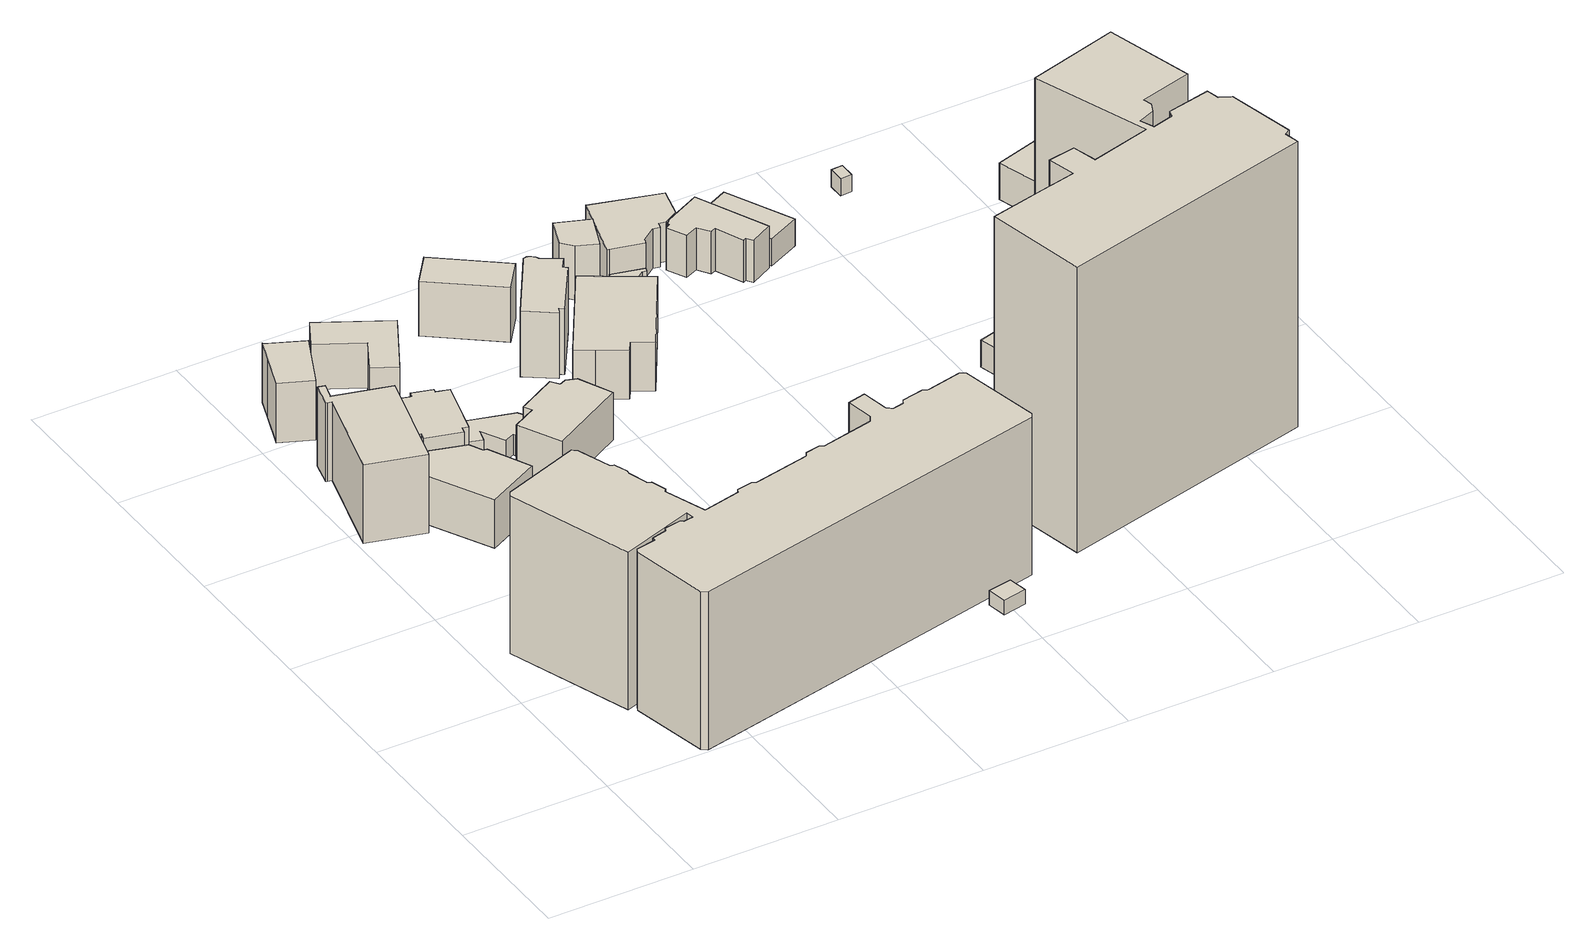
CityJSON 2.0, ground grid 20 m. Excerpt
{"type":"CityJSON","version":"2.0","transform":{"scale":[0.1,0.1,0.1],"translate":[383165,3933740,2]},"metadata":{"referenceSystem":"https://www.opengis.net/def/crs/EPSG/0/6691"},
"CityObjects":{
"building1":{"type":"Building","attributes":{"大字・町コード":"49","町・丁目コード":"3","13_区市町村コード_大字・町コード_町・丁目コード":"13111049003","多摩水系多摩川、浅川、大栗川洪水浸水想定区域（計画規模）.規模":"L1","多摩水系多摩川、浅川、大栗川洪水浸水想定区域（計画規模）.浸水ランク":"2","多摩水系多摩川、浅川、大栗川洪水浸水想定区域（計画規模）.浸水深":2.04,"多摩水系多摩川、浅川、大栗川洪水浸水想定区域（想定最大規模）.規模":"L2","多摩水系多摩川、浅川、大栗川洪水浸水想定区域（想定最大規模）.浸水ランク":"3","多摩水系多摩川、浅川、大栗川洪水浸水想定区域（想定最大規模）.浸水深":3.29,"多摩水系多摩川、浅川、大栗川洪水浸水想定区域（想定最大規模）.継続時間":12.82,"城南地区河川流域浸水予想区域（改定）（想定最大規模）.規模":"L2","城南地区河川流域浸水予想区域（改定）（想定最大規模）.浸水ランク":"1","城南地区河川流域浸水予想区域（改定）（想定最大規模）.浸水深":0.099,"measuredHeight":12.6,"BuildingDetails.buildingRoofEdgeArea":122.38,"BuildingDetails.districtsAndZonesType":"11","BuildingDetails.prefecture":"13","BuildingDetails.city":"13111","BuildingDetails.surveyYear":2016},"address":[{"country":"日本","locality":"東京都大田区東六郷三丁目"}],"geometry":[{"type":"Solid","lod":"1","boundaries":[[[[0,1,2,3,4,5,6,7,8,9]],[[8,10,11,9]],[[7,12,10,8]],[[6,13,12,7]],[[5,14,13,6]],[[4,15,14,5]],[[3,16,15,4]],[[2,17,16,3]],[[1,18,17,2]],[[0,19,18,1]],[[9,11,19,0]],[[10,12,13,14,15,16,17,18,19,11]]]]}]},
"building2":{"type":"Building","attributes":{"大字・町コード":"49","町・丁目コード":"3","13_区市町村コード_大字・町コード_町・丁目コード":"13111049003","多摩水系多摩川、浅川、大栗川洪水浸水想定区域（計画規模）.規模":"L1","多摩水系多摩川、浅川、大栗川洪水浸水想定区域（計画規模）.浸水ランク":"2","多摩水系多摩川、浅川、大栗川洪水浸水想定区域（計画規模）.浸水深":1.84,"多摩水系多摩川、浅川、大栗川洪水浸水想定区域（想定最大規模）.規模":"L2","多摩水系多摩川、浅川、大栗川洪水浸水想定区域（想定最大規模）.浸水ランク":"3","多摩水系多摩川、浅川、大栗川洪水浸水想定区域（想定最大規模）.浸水深":3.18,"多摩水系多摩川、浅川、大栗川洪水浸水想定区域（想定最大規模）.継続時間":13.37,"城南地区河川流域浸水予想区域（改定）（想定最大規模）.規模":"L2","城南地区河川流域浸水予想区域（改定）（想定最大規模）.浸水ランク":"1","城南地区河川流域浸水予想区域（改定）（想定最大規模）.浸水深":0.067,"measuredHeight":9.6,"BuildingDetails.buildingRoofEdgeArea":42.78,"BuildingDetails.districtsAndZonesType":"11","BuildingDetails.prefecture":"13","BuildingDetails.city":"13111","BuildingDetails.surveyYear":2016},"address":[{"country":"日本","locality":"東京都大田区東六郷三丁目"}],"geometry":[{"type":"Solid","lod":"1","boundaries":[[[[20,21,22,23,24,25]],[[24,26,27,25]],[[23,28,26,24]],[[22,29,28,23]],[[21,30,29,22]],[[20,31,30,21]],[[25,27,31,20]],[[26,28,29,30,31,27]]]]}]},
"building3":{"type":"Building","attributes":{"大字・町コード":"49","町・丁目コード":"3","13_区市町村コード_大字・町コード_町・丁目コード":"13111049003","多摩水系多摩川、浅川、大栗川洪水浸水想定区域（計画規模）.規模":"L1","多摩水系多摩川、浅川、大栗川洪水浸水想定区域（計画規模）.浸水ランク":"2","多摩水系多摩川、浅川、大栗川洪水浸水想定区域（計画規模）.浸水深":1.94,"多摩水系多摩川、浅川、大栗川洪水浸水想定区域（想定最大規模）.規模":"L2","多摩水系多摩川、浅川、大栗川洪水浸水想定区域（想定最大規模）.浸水ランク":"3","多摩水系多摩川、浅川、大栗川洪水浸水想定区域（想定最大規模）.浸水深":3.19,"多摩水系多摩川、浅川、大栗川洪水浸水想定区域（想定最大規模）.継続時間":12.82,"城南地区河川流域浸水予想区域（改定）（想定最大規模）.規模":"L2","城南地区河川流域浸水予想区域（改定）（想定最大規模）.浸水ランク":"1","城南地区河川流域浸水予想区域（改定）（想定最大規模）.浸水深":0.05,"measuredHeight":8.8,"BuildingDetails.buildingRoofEdgeArea":91.68,"BuildingDetails.districtsAndZonesType":"11","BuildingDetails.prefecture":"13","BuildingDetails.city":"13111","BuildingDetails.surveyYear":2016},"address":[{"country":"日本","locality":"東京都大田区東六郷三丁目"}],"geometry":[{"type":"Solid","lod":"1","boundaries":[[[[32,33,34,35,36,37,38]],[[37,39,40,38]],[[36,41,39,37]],[[35,42,41,36]],[[34,43,42,35]],[[33,44,43,34]],[[32,45,44,33]],[[38,40,45,32]],[[39,41,42,43,44,45,40]]]]}]},
"building4":{"type":"Building","attributes":{"大字・町コード":"49","町・丁目コード":"3","13_区市町村コード_大字・町コード_町・丁目コード":"13111049003","多摩水系多摩川、浅川、大栗川洪水浸水想定区域（計画規模）.規模":"L1","多摩水系多摩川、浅川、大栗川洪水浸水想定区域（計画規模）.浸水ランク":"2","多摩水系多摩川、浅川、大栗川洪水浸水想定区域（計画規模）.浸水深":1.9,"多摩水系多摩川、浅川、大栗川洪水浸水想定区域（想定最大規模）.規模":"L2","多摩水系多摩川、浅川、大栗川洪水浸水想定区域（想定最大規模）.浸水ランク":"3","多摩水系多摩川、浅川、大栗川洪水浸水想定区域（想定最大規模）.浸水深":3.09,"多摩水系多摩川、浅川、大栗川洪水浸水想定区域（想定最大規模）.継続時間":11.73,"measuredHeight":3.9,"BuildingDetails.buildingRoofEdgeArea":49.72,"BuildingDetails.districtsAndZonesType":"11","BuildingDetails.prefecture":"13","BuildingDetails.city":"13111","BuildingDetails.surveyYear":2016},"address":[{"country":"日本","locality":"東京都大田区東六郷三丁目"}],"geometry":[{"type":"Solid","lod":"1","boundaries":[[[[46,47,48,49,50,51]],[[50,52,53,51]],[[49,54,52,50]],[[48,55,54,49]],[[47,56,55,48]],[[46,57,56,47]],[[51,53,57,46]],[[52,54,55,56,57,53]]]]}]},
"building5":{"type":"Building","attributes":{"大字・町コード":"49","町・丁目コード":"3","13_区市町村コード_大字・町コード_町・丁目コード":"13111049003","多摩水系多摩川、浅川、大栗川洪水浸水想定区域（計画規模）.規模":"L1","多摩水系多摩川、浅川、大栗川洪水浸水想定区域（計画規模）.浸水ランク":"2","多摩水系多摩川、浅川、大栗川洪水浸水想定区域（計画規模）.浸水深":2.13,"多摩水系多摩川、浅川、大栗川洪水浸水想定区域（想定最大規模）.規模":"L2","多摩水系多摩川、浅川、大栗川洪水浸水想定区域（想定最大規模）.浸水ランク":"3","多摩水系多摩川、浅川、大栗川洪水浸水想定区域（想定最大規模）.浸水深":3.47,"多摩水系多摩川、浅川、大栗川洪水浸水想定区域（想定最大規模）.継続時間":14.4,"城南地区河川流域浸水予想区域（改定）（想定最大規模）.規模":"L2","城南地区河川流域浸水予想区域（改定）（想定最大規模）.浸水ランク":"1","城南地区河川流域浸水予想区域（改定）（想定最大規模）.浸水深":0.067,"measuredHeight":8.8,"BuildingDetails.buildingRoofEdgeArea":56.93,"BuildingDetails.districtsAndZonesType":"11","BuildingDetails.prefecture":"13","BuildingDetails.city":"13111","BuildingDetails.surveyYear":2016},"address":[{"country":"日本","locality":"東京都大田区東六郷三丁目"}],"geometry":[{"type":"Solid","lod":"1","boundaries":[[[[58,59,60,61,62,63,64,65,66,67,68,69]],[[68,70,71,69]],[[67,72,70,68]],[[66,73,72,67]],[[65,74,73,66]],[[64,75,74,65]],[[63,76,75,64]],[[62,77,76,63]],[[61,78,77,62]],[[60,79,78,61]],[[59,80,79,60]],[[58,81,80,59]],[[69,71,81,58]],[[70,72,73,74,75,76,77,78,79,80,81,71]]]]}]},
"building6":{"type":"Building","attributes":{"大字・町コード":"49","町・丁目コード":"3","13_区市町村コード_大字・町コード_町・丁目コード":"13111049003","多摩水系多摩川、浅川、大栗川洪水浸水想定区域（計画規模）.規模":"L1","多摩水系多摩川、浅川、大栗川洪水浸水想定区域（計画規模）.浸水ランク":"2","多摩水系多摩川、浅川、大栗川洪水浸水想定区域（計画規模）.浸水深":1.89,"多摩水系多摩川、浅川、大栗川洪水浸水想定区域（想定最大規模）.規模":"L2","多摩水系多摩川、浅川、大栗川洪水浸水想定区域（想定最大規模）.浸水ランク":"3","多摩水系多摩川、浅川、大栗川洪水浸水想定区域（想定最大規模）.浸水深":3.18,"多摩水系多摩川、浅川、大栗川洪水浸水想定区域（想定最大規模）.継続時間":12.53,"measuredHeight":2.2,"BuildingDetails.buildingRoofEdgeArea":6.48,"BuildingDetails.districtsAndZonesType":"11","BuildingDetails.prefecture":"13","BuildingDetails.city":"13111","BuildingDetails.surveyYear":2016},"address":[{"country":"日本","locality":"東京都大田区東六郷三丁目"}],"geometry":[{"type":"Solid","lod":"1","boundaries":[[[[82,83,84,85]],[[84,86,87,85]],[[83,88,86,84]],[[82,89,88,83]],[[85,87,89,82]],[[86,88,89,87]]]]}]},
"building7":{"type":"Building","attributes":{"大字・町コード":"49","町・丁目コード":"3","13_区市町村コード_大字・町コード_町・丁目コード":"13111049003","多摩水系多摩川、浅川、大栗川洪水浸水想定区域（計画規模）.規模":"L1","多摩水系多摩川、浅川、大栗川洪水浸水想定区域（計画規模）.浸水ランク":"2","多摩水系多摩川、浅川、大栗川洪水浸水想定区域（計画規模）.浸水深":2.12,"多摩水系多摩川、浅川、大栗川洪水浸水想定区域（想定最大規模）.規模":"L2","多摩水系多摩川、浅川、大栗川洪水浸水想定区域（想定最大規模）.浸水ランク":"3","多摩水系多摩川、浅川、大栗川洪水浸水想定区域（想定最大規模）.浸水深":3.11,"多摩水系多摩川、浅川、大栗川洪水浸水想定区域（想定最大規模）.継続時間":12.63,"measuredHeight":24.9,"BuildingDetails.buildingRoofEdgeArea":934.62,"BuildingDetails.districtsAndZonesType":"11","BuildingDetails.prefecture":"13","BuildingDetails.city":"13111","BuildingDetails.surveyYear":2016},"address":[{"country":"日本","locality":"東京都大田区東六郷三丁目"}],"geometry":[{"type":"Solid","lod":"1","boundaries":[[[[90,91,92,93,94,95,96,97,98,99,100,101,102,103,104,105,106,107,108,109,110,111,112,113,114,115,116,117,118,119,120,121,122,123,124,125,126,127,128,129,130,131,132,133,134,135,136,137]],[[136,138,139,137]],[[135,140,138,136]],[[134,141,140,135]],[[133,142,141,134]],[[132,143,142,133]],[[131,144,143,132]],[[130,145,144,131]],[[129,146,145,130]],[[128,147,146,129]],[[127,148,147,128]],[[126,149,148,127]],[[125,150,149,126]],[[124,151,150,125]],[[123,152,151,124]],[[122,153,152,123]],[[121,154,153,122]],[[120,155,154,121]],[[119,156,155,120]],[[118,157,156,119]],[[117,158,157,118]],[[116,159,158,117]],[[115,160,159,116]],[[114,161,160,115]],[[113,162,161,114]],[[112,163,162,113]],[[111,164,163,112]],[[110,165,164,111]],[[109,166,165,110]],[[108,167,166,109]],[[107,168,167,108]],[[106,169,168,107]],[[105,170,169,106]],[[104,171,170,105]],[[103,172,171,104]],[[102,173,172,103]],[[101,174,173,102]],[[100,175,174,101]],[[99,176,175,100]],[[98,177,176,99]],[[97,178,177,98]],[[96,179,178,97]],[[95,180,179,96]],[[94,181,180,95]],[[93,182,181,94]],[[92,183,182,93]],[[91,184,183,92]],[[90,185,184,91]],[[137,139,185,90]],[[138,140,141,142,143,144,145,146,147,148,149,150,151,152,153,154,155,156,157,158,159,160,161,162,163,164,165,166,167,168,169,170,171,172,173,174,175,176,177,178,179,180,181,182,183,184,185,139]]]]}]},
"building8":{"type":"Building","attributes":{"大字・町コード":"49","町・丁目コード":"3","13_区市町村コード_大字・町コード_町・丁目コード":"13111049003","多摩水系多摩川、浅川、大栗川洪水浸水想定区域（計画規模）.規模":"L1","多摩水系多摩川、浅川、大栗川洪水浸水想定区域（計画規模）.浸水ランク":"2","多摩水系多摩川、浅川、大栗川洪水浸水想定区域（計画規模）.浸水深":1.9,"多摩水系多摩川、浅川、大栗川洪水浸水想定区域（想定最大規模）.規模":"L2","多摩水系多摩川、浅川、大栗川洪水浸水想定区域（想定最大規模）.浸水ランク":"3","多摩水系多摩川、浅川、大栗川洪水浸水想定区域（想定最大規模）.浸水深":3.09,"多摩水系多摩川、浅川、大栗川洪水浸水想定区域（想定最大規模）.継続時間":11.73,"measuredHeight":4.3,"BuildingDetails.buildingRoofEdgeArea":33.56,"BuildingDetails.districtsAndZonesType":"11","BuildingDetails.prefecture":"13","BuildingDetails.city":"13111","BuildingDetails.surveyYear":2016},"address":[{"country":"日本","locality":"東京都大田区東六郷三丁目"}],"geometry":[{"type":"Solid","lod":"1","boundaries":[[[[186,187,188,189]],[[188,190,191,189]],[[187,192,190,188]],[[186,193,192,187]],[[189,191,193,186]],[[190,192,193,191]]]]}]},
"building9":{"type":"Building","attributes":{"大字・町コード":"49","町・丁目コード":"3","13_区市町村コード_大字・町コード_町・丁目コード":"13111049003","多摩水系多摩川、浅川、大栗川洪水浸水想定区域（計画規模）.規模":"L1","多摩水系多摩川、浅川、大栗川洪水浸水想定区域（計画規模）.浸水ランク":"2","多摩水系多摩川、浅川、大栗川洪水浸水想定区域（計画規模）.浸水深":1.98,"多摩水系多摩川、浅川、大栗川洪水浸水想定区域（想定最大規模）.規模":"L2","多摩水系多摩川、浅川、大栗川洪水浸水想定区域（想定最大規模）.浸水ランク":"3","多摩水系多摩川、浅川、大栗川洪水浸水想定区域（想定最大規模）.浸水深":3.36,"多摩水系多摩川、浅川、大栗川洪水浸水想定区域（想定最大規模）.継続時間":13.92,"城南地区河川流域浸水予想区域（改定）（想定最大規模）.規模":"L2","城南地区河川流域浸水予想区域（改定）（想定最大規模）.浸水ランク":"1","城南地区河川流域浸水予想区域（改定）（想定最大規模）.浸水深":0.132,"measuredHeight":7.1,"BuildingDetails.buildingRoofEdgeArea":66,"BuildingDetails.districtsAndZonesType":"11","BuildingDetails.prefecture":"13","BuildingDetails.city":"13111","BuildingDetails.surveyYear":2016},"address":[{"country":"日本","locality":"東京都大田区東六郷三丁目"}],"geometry":[{"type":"Solid","lod":"1","boundaries":[[[[194,195,196,197,198,199]],[[198,200,201,199]],[[197,202,200,198]],[[196,203,202,197]],[[195,204,203,196]],[[194,205,204,195]],[[199,201,205,194]],[[200,202,203,204,205,201]]]]}]},
"building10":{"type":"Building","attributes":{"大字・町コード":"49","町・丁目コード":"3","13_区市町村コード_大字・町コード_町・丁目コード":"13111049003","多摩水系多摩川、浅川、大栗川洪水浸水想定区域（計画規模）.規模":"L1","多摩水系多摩川、浅川、大栗川洪水浸水想定区域（計画規模）.浸水ランク":"2","多摩水系多摩川、浅川、大栗川洪水浸水想定区域（計画規模）.浸水深":2.23,"多摩水系多摩川、浅川、大栗川洪水浸水想定区域（想定最大規模）.規模":"L2","多摩水系多摩川、浅川、大栗川洪水浸水想定区域（想定最大規模）.浸水ランク":"3","多摩水系多摩川、浅川、大栗川洪水浸水想定区域（想定最大規模）.浸水深":3.57,"多摩水系多摩川、浅川、大栗川洪水浸水想定区域（想定最大規模）.継続時間":14.4,"城南地区河川流域浸水予想区域（改定）（想定最大規模）.規模":"L2","城南地区河川流域浸水予想区域（改定）（想定最大規模）.浸水ランク":"1","城南地区河川流域浸水予想区域（改定）（想定最大規模）.浸水深":0.05,"measuredHeight":3.4,"BuildingDetails.buildingRoofEdgeArea":34.55,"BuildingDetails.districtsAndZonesType":"11","BuildingDetails.prefecture":"13","BuildingDetails.city":"13111","BuildingDetails.surveyYear":2016},"address":[{"country":"日本","locality":"東京都大田区東六郷三丁目"}],"geometry":[{"type":"Solid","lod":"1","boundaries":[[[[206,207,208,209,210,211,212,213,214,215,216]],[[215,217,218,216]],[[214,219,217,215]],[[213,220,219,214]],[[212,221,220,213]],[[211,222,221,212]],[[210,223,222,211]],[[209,224,223,210]],[[208,225,224,209]],[[207,226,225,208]],[[206,227,226,207]],[[216,218,227,206]],[[217,219,220,221,222,223,224,225,226,227,218]]]]}]},
"building11":{"type":"Building","attributes":{"多摩水系多摩川、浅川、大栗川洪水浸水想定区域（計画規模）.規模":"L1","多摩水系多摩川、浅川、大栗川洪水浸水想定区域（計画規模）.浸水ランク":"2","多摩水系多摩川、浅川、大栗川洪水浸水想定区域（計画規模）.浸水深":1.89,"多摩水系多摩川、浅川、大栗川洪水浸水想定区域（想定最大規模）.規模":"L2","多摩水系多摩川、浅川、大栗川洪水浸水想定区域（想定最大規模）.浸水ランク":"3","多摩水系多摩川、浅川、大栗川洪水浸水想定区域（想定最大規模）.浸水深":3.18,"多摩水系多摩川、浅川、大栗川洪水浸水想定区域（想定最大規模）.継続時間":12.53,"measuredHeight":2.4,"BuildingDetails.districtsAndZonesType":"11","BuildingDetails.prefecture":"13","BuildingDetails.city":"13111","BuildingDetails.surveyYear":2016},"address":[{"country":"日本","locality":"東京都大田区東六郷三丁目"}],"geometry":[{"type":"Solid","lod":"1","boundaries":[[[[228,229,230,231]],[[230,232,233,231]],[[229,234,232,230]],[[228,235,234,229]],[[231,233,235,228]],[[232,234,235,233]]]]}]},
"building12":{"type":"Building","attributes":{"大字・町コード":"49","町・丁目コード":"3","13_区市町村コード_大字・町コード_町・丁目コード":"13111049003","多摩水系多摩川、浅川、大栗川洪水浸水想定区域（計画規模）.規模":"L1","多摩水系多摩川、浅川、大栗川洪水浸水想定区域（計画規模）.浸水ランク":"2","多摩水系多摩川、浅川、大栗川洪水浸水想定区域（計画規模）.浸水深":1.9,"多摩水系多摩川、浅川、大栗川洪水浸水想定区域（想定最大規模）.規模":"L2","多摩水系多摩川、浅川、大栗川洪水浸水想定区域（想定最大規模）.浸水ランク":"3","多摩水系多摩川、浅川、大栗川洪水浸水想定区域（想定最大規模）.浸水深":3.09,"多摩水系多摩川、浅川、大栗川洪水浸水想定区域（想定最大規模）.継続時間":11.73,"measuredHeight":2.4,"BuildingDetails.buildingRoofEdgeArea":32.84,"BuildingDetails.districtsAndZonesType":"11","BuildingDetails.prefecture":"13","BuildingDetails.city":"13111","BuildingDetails.surveyYear":2016},"address":[{"country":"日本","locality":"東京都大田区東六郷三丁目"}],"geometry":[{"type":"Solid","lod":"1","boundaries":[[[[236,237,238,239,240,241]],[[240,242,243,241]],[[239,244,242,240]],[[238,245,244,239]],[[237,246,245,238]],[[236,247,246,237]],[[241,243,247,236]],[[242,244,245,246,247,243]]]]}]},
"building13":{"type":"Building","attributes":{"大字・町コード":"49","町・丁目コード":"3","13_区市町村コード_大字・町コード_町・丁目コード":"13111049003","多摩水系多摩川、浅川、大栗川洪水浸水想定区域（計画規模）.規模":"L1","多摩水系多摩川、浅川、大栗川洪水浸水想定区域（計画規模）.浸水ランク":"2","多摩水系多摩川、浅川、大栗川洪水浸水想定区域（計画規模）.浸水深":2.23,"多摩水系多摩川、浅川、大栗川洪水浸水想定区域（想定最大規模）.規模":"L2","多摩水系多摩川、浅川、大栗川洪水浸水想定区域（想定最大規模）.浸水ランク":"3","多摩水系多摩川、浅川、大栗川洪水浸水想定区域（想定最大規模）.浸水深":3.57,"多摩水系多摩川、浅川、大栗川洪水浸水想定区域（想定最大規模）.継続時間":14.4,"城南地区河川流域浸水予想区域（改定）（想定最大規模）.規模":"L2","城南地区河川流域浸水予想区域（改定）（想定最大規模）.浸水ランク":"1","城南地区河川流域浸水予想区域（改定）（想定最大規模）.浸水深":0.051,"measuredHeight":7.5,"BuildingDetails.buildingRoofEdgeArea":82.72,"BuildingDetails.districtsAndZonesType":"11","BuildingDetails.prefecture":"13","BuildingDetails.city":"13111","BuildingDetails.surveyYear":2016},"address":[{"country":"日本","locality":"東京都大田区東六郷三丁目"}],"geometry":[{"type":"Solid","lod":"1","boundaries":[[[[248,249,250,251,252,253,254,255,256]],[[255,257,258,256]],[[254,259,257,255]],[[253,260,259,254]],[[252,261,260,253]],[[251,262,261,252]],[[250,263,262,251]],[[249,264,263,250]],[[248,265,264,249]],[[256,258,265,248]],[[257,259,260,261,262,263,264,265,258]]]]}]},
"building14":{"type":"Building","attributes":{"大字・町コード":"49","町・丁目コード":"3","13_区市町村コード_大字・町コード_町・丁目コード":"13111049003","多摩水系多摩川、浅川、大栗川洪水浸水想定区域（計画規模）.規模":"L1","多摩水系多摩川、浅川、大栗川洪水浸水想定区域（計画規模）.浸水ランク":"2","多摩水系多摩川、浅川、大栗川洪水浸水想定区域（計画規模）.浸水深":2.18,"多摩水系多摩川、浅川、大栗川洪水浸水想定区域（想定最大規模）.規模":"L2","多摩水系多摩川、浅川、大栗川洪水浸水想定区域（想定最大規模）.浸水ランク":"3","多摩水系多摩川、浅川、大栗川洪水浸水想定区域（想定最大規模）.浸水深":3.56,"多摩水系多摩川、浅川、大栗川洪水浸水想定区域（想定最大規模）.継続時間":13.92,"城南地区河川流域浸水予想区域（改定）（想定最大規模）.規模":"L2","城南地区河川流域浸水予想区域（改定）（想定最大規模）.浸水ランク":"1","城南地区河川流域浸水予想区域（改定）（想定最大規模）.浸水深":0.142,"measuredHeight":8.7,"BuildingDetails.buildingRoofEdgeArea":56.02,"BuildingDetails.districtsAndZonesType":"11","BuildingDetails.prefecture":"13","BuildingDetails.city":"13111","BuildingDetails.surveyYear":2016},"address":[{"country":"日本","locality":"東京都大田区東六郷三丁目"}],"geometry":[{"type":"Solid","lod":"1","boundaries":[[[[266,267,268,269]],[[268,270,271,269]],[[267,272,270,268]],[[266,273,272,267]],[[269,271,273,266]],[[270,272,273,271]]]]}]},
"building15":{"type":"Building","attributes":{"大字・町コード":"49","町・丁目コード":"3","13_区市町村コード_大字・町コード_町・丁目コード":"13111049003","多摩水系多摩川、浅川、大栗川洪水浸水想定区域（計画規模）.規模":"L1","多摩水系多摩川、浅川、大栗川洪水浸水想定区域（計画規模）.浸水ランク":"2","多摩水系多摩川、浅川、大栗川洪水浸水想定区域（計画規模）.浸水深":1.99,"多摩水系多摩川、浅川、大栗川洪水浸水想定区域（想定最大規模）.規模":"L2","多摩水系多摩川、浅川、大栗川洪水浸水想定区域（想定最大規模）.浸水ランク":"2","多摩水系多摩川、浅川、大栗川洪水浸水想定区域（想定最大規模）.浸水深":2.97,"多摩水系多摩川、浅川、大栗川洪水浸水想定区域（想定最大規模）.継続時間":11.43,"measuredHeight":2.2,"BuildingDetails.buildingRoofEdgeArea":9.23,"BuildingDetails.districtsAndZonesType":"11","BuildingDetails.prefecture":"13","BuildingDetails.city":"13111","BuildingDetails.surveyYear":2016},"address":[{"country":"日本","locality":"東京都大田区東六郷三丁目"}],"geometry":[{"type":"Solid","lod":"1","boundaries":[[[[274,275,276,277]],[[276,278,279,277]],[[275,280,278,276]],[[274,281,280,275]],[[277,279,281,274]],[[278,280,281,279]]]]}]},
"building16":{"type":"Building","attributes":{"大字・町コード":"49","町・丁目コード":"3","13_区市町村コード_大字・町コード_町・丁目コード":"13111049003","多摩水系多摩川、浅川、大栗川洪水浸水想定区域（計画規模）.規模":"L1","多摩水系多摩川、浅川、大栗川洪水浸水想定区域（計画規模）.浸水ランク":"2","多摩水系多摩川、浅川、大栗川洪水浸水想定区域（計画規模）.浸水深":1.98,"多摩水系多摩川、浅川、大栗川洪水浸水想定区域（想定最大規模）.規模":"L2","多摩水系多摩川、浅川、大栗川洪水浸水想定区域（想定最大規模）.浸水ランク":"3","多摩水系多摩川、浅川、大栗川洪水浸水想定区域（想定最大規模）.浸水深":3.36,"多摩水系多摩川、浅川、大栗川洪水浸水想定区域（想定最大規模）.継続時間":13.92,"城南地区河川流域浸水予想区域（改定）（想定最大規模）.規模":"L2","城南地区河川流域浸水予想区域（改定）（想定最大規模）.浸水ランク":"1","城南地区河川流域浸水予想区域（改定）（想定最大規模）.浸水深":0.116,"measuredHeight":9.7,"BuildingDetails.buildingRoofEdgeArea":57.95,"BuildingDetails.districtsAndZonesType":"11","BuildingDetails.prefecture":"13","BuildingDetails.city":"13111","BuildingDetails.surveyYear":2016},"address":[{"country":"日本","locality":"東京都大田区東六郷三丁目"}],"geometry":[{"type":"Solid","lod":"1","boundaries":[[[[282,283,284,285,286,287,288,289,290,291,292,293]],[[292,294,295,293]],[[291,296,294,292]],[[290,297,296,291]],[[289,298,297,290]],[[288,299,298,289]],[[287,300,299,288]],[[286,301,300,287]],[[285,302,301,286]],[[284,303,302,285]],[[283,304,303,284]],[[282,305,304,283]],[[293,295,305,282]],[[294,296,297,298,299,300,301,302,303,304,305,295]]]]}]},
"building17":{"type":"Building","attributes":{"大字・町コード":"49","町・丁目コード":"3","13_区市町村コード_大字・町コード_町・丁目コード":"13111049003","多摩水系多摩川、浅川、大栗川洪水浸水想定区域（計画規模）.規模":"L1","多摩水系多摩川、浅川、大栗川洪水浸水想定区域（計画規模）.浸水ランク":"2","多摩水系多摩川、浅川、大栗川洪水浸水想定区域（計画規模）.浸水深":1.98,"多摩水系多摩川、浅川、大栗川洪水浸水想定区域（想定最大規模）.規模":"L2","多摩水系多摩川、浅川、大栗川洪水浸水想定区域（想定最大規模）.浸水ランク":"3","多摩水系多摩川、浅川、大栗川洪水浸水想定区域（想定最大規模）.浸水深":3.36,"多摩水系多摩川、浅川、大栗川洪水浸水想定区域（想定最大規模）.継続時間":13.92,"城南地区河川流域浸水予想区域（改定）（想定最大規模）.規模":"L2","城南地区河川流域浸水予想区域（改定）（想定最大規模）.浸水ランク":"1","城南地区河川流域浸水予想区域（改定）（想定最大規模）.浸水深":0.142,"measuredHeight":8.1,"BuildingDetails.buildingRoofEdgeArea":145.53,"BuildingDetails.districtsAndZonesType":"11","BuildingDetails.prefecture":"13","BuildingDetails.city":"13111","BuildingDetails.surveyYear":2016},"address":[{"country":"日本","locality":"東京都大田区東六郷三丁目"}],"geometry":[{"type":"Solid","lod":"1","boundaries":[[[[306,307,308,309,310,311,312,313]],[[312,314,315,313]],[[311,316,314,312]],[[310,317,316,311]],[[309,318,317,310]],[[308,319,318,309]],[[307,320,319,308]],[[306,321,320,307]],[[313,315,321,306]],[[314,316,317,318,319,320,321,315]]]]}]},
"building18":{"type":"Building","attributes":{"多摩水系多摩川、浅川、大栗川洪水浸水想定区域（計画規模）.規模":"L1","多摩水系多摩川、浅川、大栗川洪水浸水想定区域（計画規模）.浸水ランク":"2","多摩水系多摩川、浅川、大栗川洪水浸水想定区域（計画規模）.浸水深":2.12,"多摩水系多摩川、浅川、大栗川洪水浸水想定区域（想定最大規模）.規模":"L2","多摩水系多摩川、浅川、大栗川洪水浸水想定区域（想定最大規模）.浸水ランク":"3","多摩水系多摩川、浅川、大栗川洪水浸水想定区域（想定最大規模）.浸水深":3.45,"多摩水系多摩川、浅川、大栗川洪水浸水想定区域（想定最大規模）.継続時間":14.88,"城南地区河川流域浸水予想区域（改定）（想定最大規模）.規模":"L2","城南地区河川流域浸水予想区域（改定）（想定最大規模）.浸水ランク":"1","城南地区河川流域浸水予想区域（改定）（想定最大規模）.浸水深":0.142,"measuredHeight":8.3,"BuildingDetails.districtsAndZonesType":"11","BuildingDetails.prefecture":"13","BuildingDetails.city":"13111","BuildingDetails.surveyYear":2016},"address":[{"country":"日本","locality":"東京都大田区東六郷三丁目"}],"geometry":[{"type":"Solid","lod":"1","boundaries":[[[[322,323,324,325,326]],[[325,327,328,326]],[[324,329,327,325]],[[323,330,329,324]],[[322,331,330,323]],[[326,328,331,322]],[[327,329,330,331,328]]]]}]},
"building19":{"type":"Building","attributes":{"大字・町コード":"49","町・丁目コード":"3","13_区市町村コード_大字・町コード_町・丁目コード":"13111049003","多摩水系多摩川、浅川、大栗川洪水浸水想定区域（計画規模）.規模":"L1","多摩水系多摩川、浅川、大栗川洪水浸水想定区域（計画規模）.浸水ランク":"2","多摩水系多摩川、浅川、大栗川洪水浸水想定区域（計画規模）.浸水深":2.02,"多摩水系多摩川、浅川、大栗川洪水浸水想定区域（想定最大規模）.規模":"L2","多摩水系多摩川、浅川、大栗川洪水浸水想定区域（想定最大規模）.浸水ランク":"3","多摩水系多摩川、浅川、大栗川洪水浸水想定区域（想定最大規模）.浸水深":3.35,"多摩水系多摩川、浅川、大栗川洪水浸水想定区域（想定最大規模）.継続時間":14.88,"城南地区河川流域浸水予想区域（改定）（想定最大規模）.規模":"L2","城南地区河川流域浸水予想区域（改定）（想定最大規模）.浸水ランク":"1","城南地区河川流域浸水予想区域（改定）（想定最大規模）.浸水深":0.051,"measuredHeight":3.4,"BuildingDetails.buildingRoofEdgeArea":10.88,"BuildingDetails.districtsAndZonesType":"11","BuildingDetails.prefecture":"13","BuildingDetails.city":"13111","BuildingDetails.surveyYear":2016},"address":[{"country":"日本","locality":"東京都大田区東六郷三丁目"}],"geometry":[{"type":"Solid","lod":"1","boundaries":[[[[332,333,334,335,336,337]],[[336,338,339,337]],[[335,340,338,336]],[[334,341,340,335]],[[333,342,341,334]],[[332,343,342,333]],[[337,339,343,332]],[[338,340,341,342,343,339]]]]}]},
"building20":{"type":"Building","attributes":{"大字・町コード":"49","町・丁目コード":"3","13_区市町村コード_大字・町コード_町・丁目コード":"13111049003","多摩水系多摩川、浅川、大栗川洪水浸水想定区域（計画規模）.規模":"L1","多摩水系多摩川、浅川、大栗川洪水浸水想定区域（計画規模）.浸水ランク":"2","多摩水系多摩川、浅川、大栗川洪水浸水想定区域（計画規模）.浸水深":2.08,"多摩水系多摩川、浅川、大栗川洪水浸水想定区域（想定最大規模）.規模":"L2","多摩水系多摩川、浅川、大栗川洪水浸水想定区域（想定最大規模）.浸水ランク":"3","多摩水系多摩川、浅川、大栗川洪水浸水想定区域（想定最大規模）.浸水深":3.15,"多摩水系多摩川、浅川、大栗川洪水浸水想定区域（想定最大規模）.継続時間":12.27,"measuredHeight":38.9,"BuildingDetails.buildingRoofEdgeArea":63.75,"BuildingDetails.districtsAndZonesType":"11","BuildingDetails.prefecture":"13","BuildingDetails.city":"13111","BuildingDetails.surveyYear":2016},"address":[{"country":"日本","locality":"東京都大田区東六郷三丁目"}],"geometry":[{"type":"Solid","lod":"1","boundaries":[[[[344,345,346,347]],[[346,348,349,347]],[[345,350,348,346]],[[344,351,350,345]],[[347,349,351,344]],[[348,350,351,349]]]]}]},
"building21":{"type":"Building","attributes":{"大字・町コード":"49","町・丁目コード":"3","13_区市町村コード_大字・町コード_町・丁目コード":"13111049003","多摩水系多摩川、浅川、大栗川洪水浸水想定区域（計画規模）.規模":"L1","多摩水系多摩川、浅川、大栗川洪水浸水想定区域（計画規模）.浸水ランク":"2","多摩水系多摩川、浅川、大栗川洪水浸水想定区域（計画規模）.浸水深":1.92,"多摩水系多摩川、浅川、大栗川洪水浸水想定区域（想定最大規模）.規模":"L2","多摩水系多摩川、浅川、大栗川洪水浸水想定区域（想定最大規模）.浸水ランク":"3","多摩水系多摩川、浅川、大栗川洪水浸水想定区域（想定最大規模）.浸水深":3.25,"多摩水系多摩川、浅川、大栗川洪水浸水想定区域（想定最大規模）.継続時間":14.88,"城南地区河川流域浸水予想区域（改定）（想定最大規模）.規模":"L2","城南地区河川流域浸水予想区域（改定）（想定最大規模）.浸水ランク":"1","城南地区河川流域浸水予想区域（改定）（想定最大規模）.浸水深":0.142,"measuredHeight":6.7,"BuildingDetails.buildingRoofEdgeArea":78.35,"BuildingDetails.districtsAndZonesType":"11","BuildingDetails.prefecture":"13","BuildingDetails.city":"13111","BuildingDetails.surveyYear":2016},"address":[{"country":"日本","locality":"東京都大田区東六郷三丁目"}],"geometry":[{"type":"Solid","lod":"1","boundaries":[[[[352,353,354,355,356,357,358,359,360,361,362]],[[361,363,364,362]],[[360,365,363,361]],[[359,366,365,360]],[[358,367,366,359]],[[357,368,367,358]],[[356,369,368,357]],[[355,370,369,356]],[[354,371,370,355]],[[353,372,371,354]],[[352,373,372,353]],[[362,364,373,352]],[[363,365,366,367,368,369,370,371,372,373,364]]]]}]},
"building22":{"type":"Building","attributes":{"大字・町コード":"49","町・丁目コード":"3","13_区市町村コード_大字・町コード_町・丁目コード":"13111049003","多摩水系多摩川、浅川、大栗川洪水浸水想定区域（計画規模）.規模":"L1","多摩水系多摩川、浅川、大栗川洪水浸水想定区域（計画規模）.浸水ランク":"2","多摩水系多摩川、浅川、大栗川洪水浸水想定区域（計画規模）.浸水深":1.92,"多摩水系多摩川、浅川、大栗川洪水浸水想定区域（想定最大規模）.規模":"L2","多摩水系多摩川、浅川、大栗川洪水浸水想定区域（想定最大規模）.浸水ランク":"3","多摩水系多摩川、浅川、大栗川洪水浸水想定区域（想定最大規模）.浸水深":3.25,"多摩水系多摩川、浅川、大栗川洪水浸水想定区域（想定最大規模）.継続時間":14.88,"城南地区河川流域浸水予想区域（改定）（想定最大規模）.規模":"L2","城南地区河川流域浸水予想区域（改定）（想定最大規模）.浸水ランク":"1","城南地区河川流域浸水予想区域（改定）（想定最大規模）.浸水深":0.142,"measuredHeight":6.4,"BuildingDetails.buildingRoofEdgeArea":56.02,"BuildingDetails.districtsAndZonesType":"11","BuildingDetails.prefecture":"13","BuildingDetails.city":"13111","BuildingDetails.surveyYear":2016},"address":[{"country":"日本","locality":"東京都大田区東六郷三丁目"}],"geometry":[{"type":"Solid","lod":"1","boundaries":[[[[374,375,376,377,378,379,380,381,382,383,384,385,386]],[[385,387,388,386]],[[384,389,387,385]],[[383,390,389,384]],[[382,391,390,383]],[[381,392,391,382]],[[380,393,392,381]],[[379,394,393,380]],[[378,395,394,379]],[[377,396,395,378]],[[376,397,396,377]],[[375,398,397,376]],[[374,399,398,375]],[[386,388,399,374]],[[387,389,390,391,392,393,394,395,396,397,398,399,388]]]]}]},
"building23":{"type":"Building","attributes":{"大字・町コード":"49","町・丁目コード":"3","13_区市町村コード_大字・町コード_町・丁目コード":"13111049003","多摩水系多摩川、浅川、大栗川洪水浸水想定区域（計画規模）.規模":"L1","多摩水系多摩川、浅川、大栗川洪水浸水想定区域（計画規模）.浸水ランク":"2","多摩水系多摩川、浅川、大栗川洪水浸水想定区域（計画規模）.浸水深":1.92,"多摩水系多摩川、浅川、大栗川洪水浸水想定区域（想定最大規模）.規模":"L2","多摩水系多摩川、浅川、大栗川洪水浸水想定区域（想定最大規模）.浸水ランク":"3","多摩水系多摩川、浅川、大栗川洪水浸水想定区域（想定最大規模）.浸水深":3.25,"多摩水系多摩川、浅川、大栗川洪水浸水想定区域（想定最大規模）.継続時間":14.88,"城南地区河川流域浸水予想区域（改定）（想定最大規模）.規模":"L2","城南地区河川流域浸水予想区域（改定）（想定最大規模）.浸水ランク":"1","城南地区河川流域浸水予想区域（改定）（想定最大規模）.浸水深":0.142,"measuredHeight":6.3,"BuildingDetails.buildingRoofEdgeArea":50.42,"BuildingDetails.districtsAndZonesType":"11","BuildingDetails.prefecture":"13","BuildingDetails.city":"13111","BuildingDetails.surveyYear":2016},"address":[{"country":"日本","locality":"東京都大田区東六郷三丁目"}],"geometry":[{"type":"Solid","lod":"1","boundaries":[[[[400,401,402,403]],[[402,404,405,403]],[[401,406,404,402]],[[400,407,406,401]],[[403,405,407,400]],[[404,406,407,405]]]]}]},
"building24":{"type":"Building","attributes":{"大字・町コード":"49","町・丁目コード":"3","13_区市町村コード_大字・町コード_町・丁目コード":"13111049003","多摩水系多摩川、浅川、大栗川洪水浸水想定区域（計画規模）.規模":"L1","多摩水系多摩川、浅川、大栗川洪水浸水想定区域（計画規模）.浸水ランク":"2","多摩水系多摩川、浅川、大栗川洪水浸水想定区域（計画規模）.浸水深":2.15,"多摩水系多摩川、浅川、大栗川洪水浸水想定区域（想定最大規模）.規模":"L2","多摩水系多摩川、浅川、大栗川洪水浸水想定区域（想定最大規模）.浸水ランク":"2","多摩水系多摩川、浅川、大栗川洪水浸水想定区域（想定最大規模）.浸水深":2.96,"多摩水系多摩川、浅川、大栗川洪水浸水想定区域（想定最大規模）.継続時間":11.9,"measuredHeight":41.5,"BuildingDetails.buildingRoofEdgeArea":725.39,"BuildingDetails.districtsAndZonesType":"11","BuildingDetails.prefecture":"13","BuildingDetails.city":"13111","BuildingDetails.surveyYear":2016},"address":[{"country":"日本","locality":"東京都大田区東六郷三丁目"}],"geometry":[{"type":"Solid","lod":"1","boundaries":[[[[408,409,410,411,412,413,414,415,416,417,418,419,420,421,422,423,424,425,426,427,428,429,430,431]],[[430,432,433,431]],[[429,434,432,430]],[[428,435,434,429]],[[427,436,435,428]],[[426,437,436,427]],[[425,438,437,426]],[[424,439,438,425]],[[423,440,439,424]],[[422,441,440,423]],[[421,442,441,422]],[[420,443,442,421]],[[419,444,443,420]],[[418,445,444,419]],[[417,446,445,418]],[[416,447,446,417]],[[415,448,447,416]],[[414,449,448,415]],[[413,450,449,414]],[[412,451,450,413]],[[411,452,451,412]],[[410,453,452,411]],[[409,454,453,410]],[[408,455,454,409]],[[431,433,455,408]],[[432,434,435,436,437,438,439,440,441,442,443,444,445,446,447,448,449,450,451,452,453,454,455,433]]]]}]},
"building25":{"type":"Building","attributes":{"大字・町コード":"49","町・丁目コード":"3","13_区市町村コード_大字・町コード_町・丁目コード":"13111049003","多摩水系多摩川、浅川、大栗川洪水浸水想定区域（計画規模）.規模":"L1","多摩水系多摩川、浅川、大栗川洪水浸水想定区域（計画規模）.浸水ランク":"2","多摩水系多摩川、浅川、大栗川洪水浸水想定区域（計画規模）.浸水深":2,"多摩水系多摩川、浅川、大栗川洪水浸水想定区域（想定最大規模）.規模":"L2","多摩水系多摩川、浅川、大栗川洪水浸水想定区域（想定最大規模）.浸水ランク":"3","多摩水系多摩川、浅川、大栗川洪水浸水想定区域（想定最大規模）.浸水深":3.24,"多摩水系多摩川、浅川、大栗川洪水浸水想定区域（想定最大規模）.継続時間":13.28,"measuredHeight":3.9,"BuildingDetails.buildingRoofEdgeArea":14.23,"BuildingDetails.districtsAndZonesType":"11","BuildingDetails.prefecture":"13","BuildingDetails.city":"13111","BuildingDetails.surveyYear":2016},"address":[{"country":"日本","locality":"東京都大田区東六郷三丁目"}],"geometry":[{"type":"Solid","lod":"1","boundaries":[[[[456,457,458,459]],[[458,460,461,459]],[[457,462,460,458]],[[456,463,462,457]],[[459,461,463,456]],[[460,462,463,461]]]]}]},
"building26":{"type":"Building","attributes":{"大字・町コード":"49","町・丁目コード":"3","13_区市町村コード_大字・町コード_町・丁目コード":"13111049003","多摩水系多摩川、浅川、大栗川洪水浸水想定区域（計画規模）.規模":"L1","多摩水系多摩川、浅川、大栗川洪水浸水想定区域（計画規模）.浸水ランク":"2","多摩水系多摩川、浅川、大栗川洪水浸水想定区域（計画規模）.浸水深":2.08,"多摩水系多摩川、浅川、大栗川洪水浸水想定区域（想定最大規模）.規模":"L2","多摩水系多摩川、浅川、大栗川洪水浸水想定区域（想定最大規模）.浸水ランク":"3","多摩水系多摩川、浅川、大栗川洪水浸水想定区域（想定最大規模）.浸水深":3.15,"多摩水系多摩川、浅川、大栗川洪水浸水想定区域（想定最大規模）.継続時間":12.27,"measuredHeight":2.9,"BuildingDetails.buildingRoofEdgeArea":19.43,"BuildingDetails.districtsAndZonesType":"11","BuildingDetails.prefecture":"13","BuildingDetails.city":"13111","BuildingDetails.surveyYear":2016},"address":[{"country":"日本","locality":"東京都大田区東六郷三丁目"}],"geometry":[{"type":"Solid","lod":"1","boundaries":[[[[464,465,466,467]],[[466,468,469,467]],[[465,470,468,466]],[[464,471,470,465]],[[467,469,471,464]],[[468,470,471,469]]]]}]},
"building27":{"type":"Building","attributes":{"大字・町コード":"49","町・丁目コード":"3","13_区市町村コード_大字・町コード_町・丁目コード":"13111049003","多摩水系多摩川、浅川、大栗川洪水浸水想定区域（計画規模）.規模":"L1","多摩水系多摩川、浅川、大栗川洪水浸水想定区域（計画規模）.浸水ランク":"2","多摩水系多摩川、浅川、大栗川洪水浸水想定区域（計画規模）.浸水深":1.9,"多摩水系多摩川、浅川、大栗川洪水浸水想定区域（想定最大規模）.規模":"L2","多摩水系多摩川、浅川、大栗川洪水浸水想定区域（想定最大規模）.浸水ランク":"3","多摩水系多摩川、浅川、大栗川洪水浸水想定区域（想定最大規模）.浸水深":3.14,"多摩水系多摩川、浅川、大栗川洪水浸水想定区域（想定最大規模）.継続時間":13.28,"measuredHeight":2.9,"BuildingDetails.buildingRoofEdgeArea":19.06,"BuildingDetails.districtsAndZonesType":"11","BuildingDetails.prefecture":"13","BuildingDetails.city":"13111","BuildingDetails.surveyYear":2016},"address":[{"country":"日本","locality":"東京都大田区東六郷三丁目"}],"geometry":[{"type":"Solid","lod":"1","boundaries":[[[[472,473,474,475]],[[474,476,477,475]],[[473,478,476,474]],[[472,479,478,473]],[[475,477,479,472]],[[476,478,479,477]]]]}]},
"building28":{"type":"Building","attributes":{"大字・町コード":"49","町・丁目コード":"3","13_区市町村コード_大字・町コード_町・丁目コード":"13111049003","多摩水系多摩川、浅川、大栗川洪水浸水想定区域（計画規模）.規模":"L1","多摩水系多摩川、浅川、大栗川洪水浸水想定区域（計画規模）.浸水ランク":"2","多摩水系多摩川、浅川、大栗川洪水浸水想定区域（計画規模）.浸水深":2.12,"多摩水系多摩川、浅川、大栗川洪水浸水想定区域（想定最大規模）.規模":"L2","多摩水系多摩川、浅川、大栗川洪水浸水想定区域（想定最大規模）.浸水ランク":"3","多摩水系多摩川、浅川、大栗川洪水浸水想定区域（想定最大規模）.浸水深":3.43,"多摩水系多摩川、浅川、大栗川洪水浸水想定区域（想定最大規模）.継続時間":14.15,"城南地区河川流域浸水予想区域（改定）（想定最大規模）.規模":"L2","城南地区河川流域浸水予想区域（改定）（想定最大規模）.浸水ランク":"1","城南地区河川流域浸水予想区域（改定）（想定最大規模）.浸水深":0.015,"measuredHeight":2.5,"BuildingDetails.buildingRoofEdgeArea":3.46,"BuildingDetails.districtsAndZonesType":"11","BuildingDetails.prefecture":"13","BuildingDetails.city":"13111","BuildingDetails.surveyYear":2016},"address":[{"country":"日本","locality":"東京都大田区東六郷三丁目"}],"geometry":[{"type":"Solid","lod":"1","boundaries":[[[[480,481,482,483]],[[482,484,485,483]],[[481,486,484,482]],[[480,487,486,481]],[[483,485,487,480]],[[484,486,487,485]]]]}]},
"building29":{"type":"Building","attributes":{"大字・町コード":"58","町・丁目コード":"3","13_区市町村コード_大字・町コード_町・丁目コード":"13111058003","多摩水系多摩川、浅川、大栗川洪水浸水想定区域（計画規模）.規模":"L1","多摩水系多摩川、浅川、大栗川洪水浸水想定区域（計画規模）.浸水ランク":"2","多摩水系多摩川、浅川、大栗川洪水浸水想定区域（計画規模）.浸水深":2.07,"多摩水系多摩川、浅川、大栗川洪水浸水想定区域（想定最大規模）.規模":"L2","多摩水系多摩川、浅川、大栗川洪水浸水想定区域（想定最大規模）.浸水ランク":"3","多摩水系多摩川、浅川、大栗川洪水浸水想定区域（想定最大規模）.浸水深":3.41,"多摩水系多摩川、浅川、大栗川洪水浸水想定区域（想定最大規模）.継続時間":13.58,"城南地区河川流域浸水予想区域（改定）（想定最大規模）.規模":"L2","城南地区河川流域浸水予想区域（改定）（想定最大規模）.浸水ランク":"1","城南地区河川流域浸水予想区域（改定）（想定最大規模）.浸水深":0.05,"measuredHeight":6.8,"BuildingDetails.buildingRoofEdgeArea":106.63,"BuildingDetails.districtsAndZonesType":"12","BuildingDetails.prefecture":"13","BuildingDetails.city":"13111","BuildingDetails.surveyYear":2016},"address":[{"country":"日本","locality":"東京都大田区南六郷三丁目"}],"geometry":[{"type":"Solid","lod":"1","boundaries":[[[[488,489,490,491,492,493,494,495,496,497]],[[496,498,499,497]],[[495,500,498,496]],[[494,501,500,495]],[[493,502,501,494]],[[492,503,502,493]],[[491,504,503,492]],[[490,505,504,491]],[[489,506,505,490]],[[488,507,506,489]],[[497,499,507,488]],[[498,500,501,502,503,504,505,506,507,499]]]]}]}
},
"vertices":[
[52,742,5],[46,720,5],[123,700,5],[85,557,5],[7,578,5],[42,709,5],[36,710,5],[34,711,5],[42,744,5],[44,744,5],[42,744,119],[44,744,119],[34,711,119],[36,710,119],[42,709,119],[7,578,119],[85,557,119],[123,700,119],[46,720,119],[52,742,119],
[103,867,5],[68,791,5],[25,810,5],[43,862,5],[53,890,5],[56,888,5],[53,890,91],[56,888,91],[43,862,91],[25,810,91],[68,791,91],[103,867,91],
[177,586,5],[182,585,5],[210,528,5],[136,490,5],[93,572,5],[106,622,5],[168,604,5],[106,622,75],[168,604,75],[93,572,75],[136,490,75],[210,528,75],[182,585,75],[177,586,75],
[294,234,8],[305,186,8],[237,171,8],[222,239,8],[297,256,8],[301,236,8],[297,256,45],[301,236,45],[222,239,45],[237,171,45],[305,186,45],[294,234,45],
[178,699,4],[196,694,4],[175,616,4],[167,618,4],[165,610,4],[117,623,4],[119,632,4],[114,633,4],[134,709,4],[149,705,4],[151,712,4],[179,704,4],[151,712,91],[179,704,91],[149,705,91],[134,709,91],[114,633,91],[119,632,91],[117,623,91],[165,610,91],[167,618,91],[175,616,91],[196,694,91],[178,699,91],
[277,350,8],[250,396,8],[261,402,8],[287,356,8],[261,402,29],[287,356,29],[250,396,29],[277,350,29],
[173,285,7],[178,283,7],[185,265,7],[184,260,7],[193,232,7],[198,230,7],[205,209,7],[202,205,7],[223,148,7],[276,160,7],[278,165,7],[300,169,7],[304,166,7],[383,183,7],[387,189,7],[407,193,7],[412,190,7],[485,206,7],[490,214,7],[483,252,7],[508,258,7],[515,221,7],[522,215,7],[538,218,7],[541,224,7],[571,230,7],[578,227,7],[627,238,7],[634,234,7],[658,122,7],[654,115,7],[139,0,7],[132,5,7],[109,113,7],[113,120,7],[140,125,7],[140,130,7],[161,135,7],[163,140,7],[186,144,7],[190,141,7],[203,143,7],[201,154,7],[100,119,7],[39,291,7],[43,298,7],[150,336,7],[156,331,7],[150,336,235],[156,331,235],[43,298,235],[39,291,235],[100,119,235],[201,154,235],[203,143,235],[190,141,235],[186,144,235],[163,140,235],[161,135,235],[140,130,235],[140,125,235],[113,120,235],[109,113,235],[132,5,235],[139,0,235],[654,115,235],[658,122,235],[634,234,235],[627,238,235],[578,227,235],[571,230,235],[541,224,235],[538,218,235],[522,215,235],[515,221,235],[508,258,235],[483,252,235],[490,214,235],[485,206,235],[412,190,235],[407,193,235],[387,189,235],[383,183,235],[304,166,235],[300,169,235],[278,165,235],[276,160,235],[223,148,235],[202,205,235],[205,209,235],[198,230,235],[193,232,235],[184,260,235],[185,265,235],[178,283,235],[173,285,235],
[319,197,8],[298,301,8],[328,308,8],[350,203,8],[328,308,45],[350,203,45],[298,301,45],[319,197,45],
[183,790,5],[152,807,5],[176,852,5],[117,884,5],[139,924,5],[230,875,5],[139,924,70],[230,875,70],[117,884,70],[176,852,70],[152,807,70],[183,790,70],
[293,663,4],[256,643,4],[254,646,4],[240,640,4],[223,671,4],[218,654,4],[196,661,4],[201,678,4],[198,679,4],[207,703,4],[281,682,4],[207,703,34],[281,682,34],[198,679,34],[201,678,34],[196,661,34],[218,654,34],[223,671,34],[240,640,34],[254,646,34],[256,643,34],[293,663,34],
[375,255,7],[360,288,7],[377,296,7],[392,263,7],[377,296,31],[392,263,31],[360,288,31],[375,255,31],
[374,204,7],[370,221,7],[387,224,7],[383,246,7],[459,261,7],[466,224,7],[459,261,32],[466,224,32],[383,246,32],[387,224,32],[370,221,32],[374,204,32],
[336,663,4],[350,658,4],[372,612,4],[268,556,4],[239,613,4],[271,630,4],[265,641,4],[319,670,4],[327,659,4],[319,670,73],[327,659,73],[265,641,73],[271,630,73],[239,613,73],[268,556,73],[372,612,73],[350,658,73],[336,663,73],
[370,847,5],[283,914,5],[314,954,5],[401,887,5],[314,954,84],[401,887,84],[283,914,84],[370,847,84],
[582,58,9],[577,85,9],[610,91,9],[615,65,9],[610,91,30],[615,65,30],[577,85,30],[582,58,30],
[417,868,4],[419,864,4],[444,848,4],[434,834,4],[439,830,4],[392,758,4],[386,762,4],[382,754,4],[344,781,4],[403,873,4],[408,874,4],[413,872,4],[408,874,99],[413,872,99],[403,873,99],[344,781,99],[382,754,99],[386,762,99],[392,758,99],[439,830,99],[434,834,99],[444,848,99],[419,864,99],[417,868,99],
[539,790,4],[467,674,4],[441,689,4],[432,675,4],[397,696,4],[374,710,4],[456,841,4],[483,824,4],[456,841,74],[483,824,74],[374,710,74],[397,696,74],[432,675,74],[441,689,74],[467,674,74],[539,790,74],
[482,938,5],[527,921,5],[508,872,5],[480,883,5],[467,898,5],[480,883,83],[467,898,83],[508,872,83],[527,921,83],[482,938,83],
[568,864,5],[562,865,5],[534,844,5],[515,850,5],[526,881,5],[570,870,5],[526,881,27],[570,870,27],[515,850,27],[534,844,27],[562,865,27],[568,864,27],
[694,270,7],[675,348,7],[756,365,7],[770,288,7],[756,365,41],[770,288,41],[675,348,41],[694,270,41],
[633,907,6],[613,895,6],[604,897,6],[601,889,6],[592,891,6],[573,877,6],[570,870,6],[526,881,6],[523,882,6],[549,974,6],[643,948,6],[549,974,63],[643,948,63],[523,882,63],[526,881,63],[570,870,63],[573,877,63],[592,891,63],[601,889,63],[604,897,63],[613,895,63],[633,907,63],
[680,805,6],[674,813,6],[670,811,6],[653,849,6],[646,846,6],[635,862,6],[617,854,6],[604,880,6],[611,884,6],[610,887,6],[616,893,6],[666,918,6],[711,821,6],[666,918,67],[711,821,67],[616,893,67],[610,887,67],[611,884,67],[604,880,67],[617,854,67],[635,862,67],[646,846,67],[653,849,67],[670,811,67],[674,813,67],[680,805,67],
[716,823,6],[672,914,6],[717,936,6],[761,845,6],[717,936,45],[761,845,45],[672,914,45],[716,823,45],
[970,387,5],[973,375,5],[967,361,5],[944,352,5],[952,333,5],[981,341,5],[984,351,5],[1044,364,5],[1048,347,5],[1064,339,5],[1086,245,5],[1078,240,5],[1083,220,5],[725,129,5],[694,270,5],[770,288,5],[820,299,5],[810,337,5],[848,344,5],[857,310,5],[941,333,5],[882,492,5],[1008,528,5],[1042,406,5],[1008,528,418],[1042,406,418],[882,492,418],[941,333,418],[857,310,418],[848,344,418],[810,337,418],[820,299,418],[770,288,418],[694,270,418],[725,129,418],[1083,220,418],[1078,240,418],[1086,245,418],[1064,339,418],[1048,347,418],[1044,364,418],[984,351,418],[981,341,418],[952,333,418],[944,352,418],[967,361,418],[973,375,418],[970,387,418],
[834,477,5],[823,518,5],[855,527,5],[866,485,5],[855,527,44],[866,485,44],[823,518,44],[834,477,44],
[874,380,6],[848,476,6],[867,481,6],[893,385,6],[867,481,34],[893,385,34],[848,476,34],[874,380,34],
[871,514,5],[867,532,5],[972,555,5],[976,538,5],[972,555,34],[976,538,34],[867,532,34],[871,514,34],
[860,906,6],[860,928,6],[876,929,6],[876,907,6],[876,929,31],[876,907,31],[860,928,31],[860,906,31],
[1100,716,5],[1100,717,5],[1054,703,5],[1045,732,5],[1042,731,5],[1019,805,5],[1079,823,5],[1081,817,5],[1118,829,5],[1148,731,5],[1118,829,58],[1148,731,58],[1081,817,58],[1079,823,58],[1019,805,58],[1042,731,58],[1045,732,58],[1054,703,58],[1100,717,58],[1100,716,58]
]}
